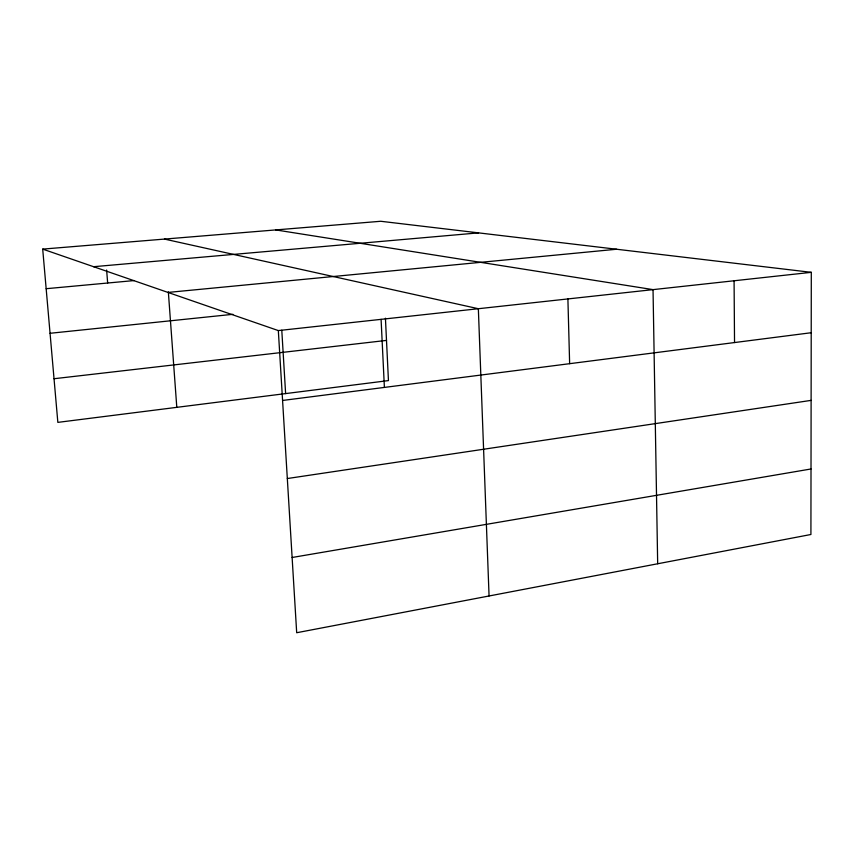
<?xml version="1.0" encoding="UTF-8"?>
<svg xmlns="http://www.w3.org/2000/svg" width="854" height="854" viewBox="0 0 854 854"><rect width="100%" height="100%" fill="white"/><g stroke="black" fill="none" stroke-linecap="round" stroke-linejoin="round"><path stroke-width="1.28" d="M42.7 249.112L380.756 221.271L811.3 272.33L810.916 534.497L296.69 632.729L278.329 330.583L42.7 249.112L57.848 422.378L388.442 380.596L385.432 318.2M292.111 557.491L811.012 468.974M287.318 478.539L811.119 400.377M282.578 400.462L811.215 332.729M54.037 378.728L386.499 340.404M278.329 330.583L811.3 272.33M50.055 333.284L232.907 314.315M167.982 292.431L616.62 249.24M46.159 288.705L134.163 280.571M93.588 266.704L478.56 232.875M275.735 229.918L653.032 289.623L657.676 563.768M164.47 239.088L478.347 308.721L489.064 595.975M106.622 270.024L107.657 283.026M168.345 291.94L176.799 407.347M281.788 330.199L285.62 393.598M381.087 319.353L384.396 387.417M567.899 298.932L569.639 363.676M734.077 280.774L734.536 342.55"/></g></svg>
